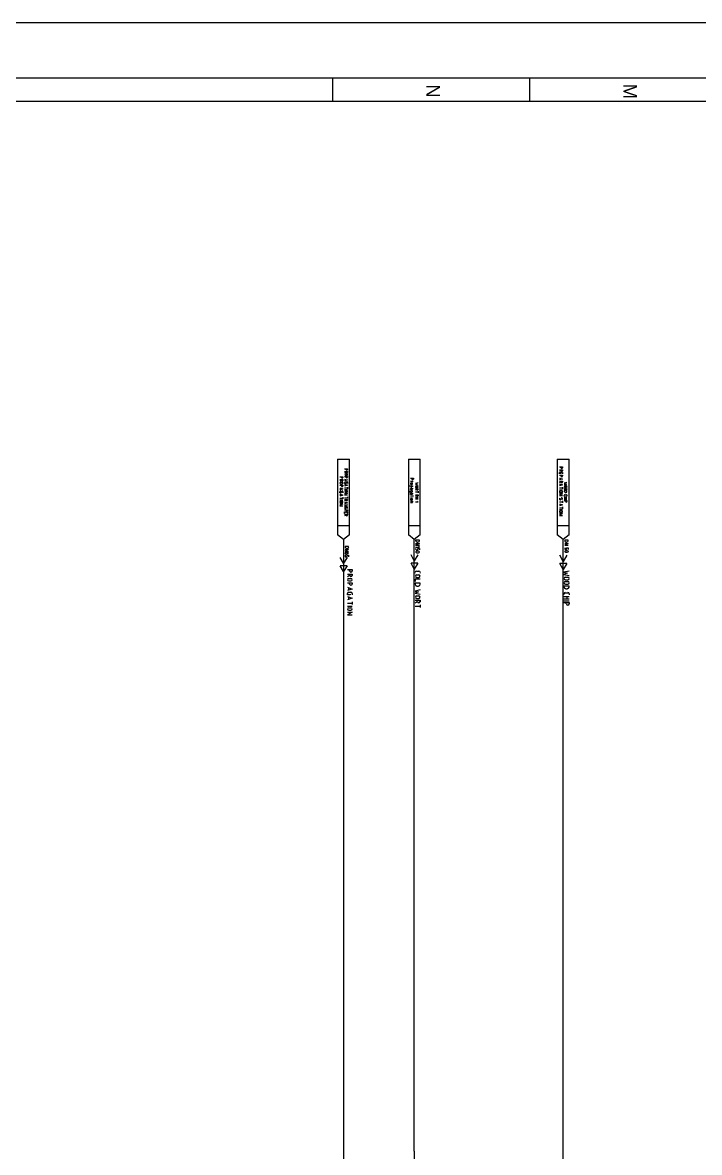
# Model space of a CAD drawing. Header units: millimetres. Extents: x 0 to 33.1, y 1.5 to 45.3.
# Drawn here: x 4.92 to 9.81, y 37.14 to 45.3 of the extents above; entities that cross this region are included whole.
import ezdxf

# ---------------------------------------------------------------- set-up
doc = ezdxf.new("R2010")
doc.units = ezdxf.units.MM
doc.header["$MEASUREMENT"] = 0
doc.layers.get('0').update_dxf_attribs({"linetype": 'CONTINUOUS'})

msp = doc.modelspace()

# ---------------------------------------------------------------- linework, layer by layer
at = {"color": 0, "linetype": 'Continuous'}
for p, q in [((0.027778, 45.3028), (33.0728, 45.3028)), ((0.141114, 44.9044), (32.9594, 44.9044)), ((7.15776, 44.7344), (7.15776, 44.9044)), ((8.58111, 44.7344), (8.58111, 44.9044)), ((0.311089, 44.7344), (32.7894, 44.7344)), ((7.19276, 42.1478), (7.27946, 42.1478)), ((7.19276, 42.1478), (7.19276, 41.6011)), ((7.27946, 41.6011), (7.27946, 42.1478)), ((7.70443, 42.1478), (7.78944, 42.1478)), ((7.70443, 42.1478), (7.70443, 41.6011)), ((7.78944, 41.6011), (7.78944, 42.1478)), ((8.77946, 42.1478), (8.86442, 42.1478)), ((8.77946, 42.1478), (8.77946, 41.6011)), ((8.86442, 41.6011), (8.86442, 42.1478)), ((7.24278, 42.0778), (7.26281, 42.0778)), ((7.24278, 42.0594), (7.26281, 42.0594)), ((7.25276, 42.0528), (7.24278, 42.0478)), ((7.25276, 42.0728), (7.25276, 42.0778)), ((7.25276, 42.0544), (7.25276, 42.0594)), ((7.26281, 42.0778), (7.26281, 42.0728)), ((7.26281, 42.0594), (7.26281, 42.0544)), ((8.79443, 42.0928), (8.81614, 42.0928)), ((8.79443, 42.0711), (8.81614, 42.0711)), ((8.80447, 42.0644), (8.79443, 42.0594)), ((8.79443, 42.0411), (8.79443, 42.0511)), ((8.79443, 42.0511), (8.81614, 42.0511)), ((8.80447, 42.0861), (8.80447, 42.0928)), ((8.80447, 42.0711), (8.80447, 42.0644)), ((8.8061, 42.0428), (8.8061, 42.0511)), ((8.81614, 42.0928), (8.81614, 42.0861)), ((8.81614, 42.0711), (8.81614, 42.0644)), ((8.81614, 42.0511), (8.81614, 42.0411)), ((7.20779, 42.0211), (7.23112, 42.0211)), ((7.20779, 42.0011), (7.23112, 42.0011)), ((7.21778, 41.9928), (7.20779, 41.9878)), ((7.21446, 41.9811), (7.22444, 41.9811)), ((7.21778, 42.0161), (7.21778, 42.0211)), ((7.21778, 41.9944), (7.21778, 42.0011)), ((7.23112, 42.0211), (7.23112, 42.0161)), ((7.23112, 42.0011), (7.23112, 41.9944)), ((7.24278, 42.0228), (7.26281, 42.0228)), ((7.24278, 42.0044), (7.26281, 41.9978)), ((7.26281, 41.9978), (7.24278, 41.9911)), ((7.24278, 41.9728), (7.24278, 41.9794)), ((7.25444, 41.9728), (7.24278, 41.9728)), ((7.24946, 42.0411), (7.25776, 42.0411)), ((7.25776, 42.0294), (7.24946, 42.0294)), ((7.24946, 41.9928), (7.24946, 42.0028)), ((7.24946, 41.9844), (7.25776, 41.9844)), ((7.25276, 42.0178), (7.25276, 42.0228)), ((7.25444, 41.9761), (7.25444, 41.9728)), ((7.26281, 42.0228), (7.26281, 42.0178)), ((7.26281, 41.9794), (7.26281, 41.9728)), ((7.71778, 42.0094), (7.7411, 42.0094)), ((7.71778, 41.9894), (7.73443, 41.9894)), ((7.72276, 41.9744), (7.72775, 41.9744)), ((7.72775, 42.0044), (7.72775, 42.0094)), ((7.73443, 41.9828), (7.73112, 41.9828)), ((7.73443, 41.9894), (7.73443, 41.9828)), ((7.7411, 42.0094), (7.7411, 42.0044)), ((7.77447, 41.9778), (7.75444, 41.9728)), ((7.75444, 41.9728), (7.76779, 41.9678)), ((8.79443, 42.0328), (8.81614, 42.0328)), ((8.79443, 42.0128), (8.81614, 42.0044)), ((8.81614, 42.0044), (8.79443, 41.9978)), ((8.79443, 41.9894), (8.81614, 41.9894)), ((8.80447, 41.9828), (8.79443, 41.9761)), ((8.79443, 41.9694), (8.81614, 41.9611)), ((8.79943, 41.9994), (8.79943, 42.0111)), ((8.80447, 42.0261), (8.80447, 42.0328)), ((8.80447, 41.9894), (8.80447, 41.9828)), ((8.81614, 42.0328), (8.81614, 42.0261)), ((8.81614, 41.9894), (8.81614, 41.9828)), ((8.84944, 41.9794), (8.82943, 41.9744)), ((8.82943, 41.9744), (8.84278, 41.9694)), ((8.84278, 41.9694), (8.82943, 41.9644)), ((7.20779, 41.9594), (7.23112, 41.9594)), ((7.20779, 41.9394), (7.23112, 41.9328)), ((7.23112, 41.9328), (7.20779, 41.9244)), ((7.20779, 41.9044), (7.20779, 41.9111)), ((7.22114, 41.9044), (7.20779, 41.9044)), ((7.20779, 41.8961), (7.23112, 41.8878)), ((7.23112, 41.8878), (7.20779, 41.8811)), ((7.22444, 41.9678), (7.21446, 41.9678)), ((7.21446, 41.9261), (7.21446, 41.9378)), ((7.21446, 41.9161), (7.22444, 41.9161)), ((7.21446, 41.8828), (7.21446, 41.8944)), ((7.21778, 41.9544), (7.21778, 41.9594)), ((7.22114, 41.9078), (7.22114, 41.9044)), ((7.23112, 41.9594), (7.23112, 41.9544)), ((7.23112, 41.9111), (7.23112, 41.9044)), ((7.24278, 41.9661), (7.26281, 41.9594)), ((7.26281, 41.9594), (7.24278, 41.9528)), ((7.24278, 41.9394), (7.26281, 41.9394)), ((7.24278, 41.9278), (7.26281, 41.9278)), ((7.24278, 41.9028), (7.26281, 41.9028)), ((7.26281, 41.9028), (7.24278, 41.8911)), ((7.24278, 41.8911), (7.26281, 41.8911)), ((7.24946, 41.9544), (7.24946, 41.9644)), ((7.24946, 41.9211), (7.25776, 41.9211)), ((7.25776, 41.9094), (7.24946, 41.9094)), ((7.26281, 41.9461), (7.26281, 41.9344)), ((7.7111, 41.9561), (7.73443, 41.9561)), ((7.7111, 41.9194), (7.7111, 41.9144)), ((7.71446, 41.9111), (7.73443, 41.9111)), ((7.71778, 41.9511), (7.71778, 41.9561)), ((7.71778, 41.9278), (7.71778, 41.9344)), ((7.72944, 41.9278), (7.71778, 41.9278)), ((7.71778, 41.9161), (7.71778, 41.9111)), ((7.71778, 41.8928), (7.71778, 41.8994)), ((7.72944, 41.8928), (7.71778, 41.8928)), ((7.72775, 41.9644), (7.72276, 41.9644)), ((7.72944, 41.9461), (7.72276, 41.9461)), ((7.72944, 41.9211), (7.72276, 41.9211)), ((7.72613, 41.9344), (7.72613, 41.9278)), ((7.72613, 41.8994), (7.72613, 41.8928)), ((7.73443, 41.9561), (7.73443, 41.9511)), ((7.73443, 41.9378), (7.73443, 41.9328)), ((7.73443, 41.9111), (7.73443, 41.9161)), ((7.73443, 41.9011), (7.73443, 41.8961)), ((7.76779, 41.9678), (7.75444, 41.9644)), ((7.75444, 41.9644), (7.77447, 41.9594)), ((7.75444, 41.9344), (7.77447, 41.9344)), ((7.76281, 41.9278), (7.75444, 41.9228)), ((7.75444, 41.9111), (7.77447, 41.9111)), ((7.75444, 41.8894), (7.77447, 41.8894)), ((7.75944, 41.9528), (7.76779, 41.9528)), ((7.76779, 41.9411), (7.75944, 41.9411)), ((7.76281, 41.9294), (7.76281, 41.9344)), ((7.76281, 41.8894), (7.76281, 41.8828)), ((7.77447, 41.9344), (7.77447, 41.9294)), ((7.77447, 41.9161), (7.77447, 41.9044)), ((7.77447, 41.8894), (7.77447, 41.8828)), ((8.81614, 41.9611), (8.79443, 41.9544)), ((8.79443, 41.9394), (8.81614, 41.9394)), ((8.79443, 41.9261), (8.81614, 41.9261)), ((8.79443, 41.8978), (8.81614, 41.8978)), ((8.81614, 41.8978), (8.79443, 41.8844)), ((8.79943, 41.9561), (8.79943, 41.9678)), ((8.79943, 41.9178), (8.81108, 41.9178)), ((8.81108, 41.9044), (8.79943, 41.9044)), ((8.81614, 41.9461), (8.81614, 41.9328)), ((8.82943, 41.9644), (8.84944, 41.9611)), ((8.82943, 41.9178), (8.82943, 41.9128)), ((8.84944, 41.9178), (8.82943, 41.9178)), ((8.83442, 41.9544), (8.84446, 41.9544)), ((8.84446, 41.9428), (8.83442, 41.9428)), ((8.83442, 41.9361), (8.84446, 41.9361)), ((8.84446, 41.9244), (8.83442, 41.9244)), ((8.83442, 41.8894), (8.84446, 41.8894)), ((8.8361, 41.9061), (8.84278, 41.9061)), ((8.84944, 41.9128), (8.84944, 41.9178)), ((7.20779, 41.8661), (7.23112, 41.8661)), ((7.20779, 41.8528), (7.23112, 41.8528)), ((7.20779, 41.8244), (7.23112, 41.8244)), ((7.23112, 41.8244), (7.20779, 41.8111)), ((7.20779, 41.8111), (7.23112, 41.8111)), ((7.21446, 41.8444), (7.22444, 41.8444)), ((7.22444, 41.8328), (7.21446, 41.8328)), ((7.23112, 41.8728), (7.23112, 41.8611)), ((7.24278, 41.8694), (7.26281, 41.8694)), ((7.24278, 41.8561), (7.26281, 41.8561)), ((7.25276, 41.8494), (7.24278, 41.8461)), ((7.24278, 41.8394), (7.26281, 41.8311)), ((7.26281, 41.8311), (7.24278, 41.8244)), ((7.24278, 41.8178), (7.26281, 41.8178)), ((7.26281, 41.8178), (7.24278, 41.8061)), ((7.24278, 41.8061), (7.26281, 41.8061)), ((7.24946, 41.8278), (7.24946, 41.8361)), ((7.25276, 41.8511), (7.25276, 41.8561)), ((7.26281, 41.8744), (7.26281, 41.8644)), ((7.26281, 41.8561), (7.26281, 41.8511)), ((7.71778, 41.8828), (7.7411, 41.8828)), ((7.71778, 41.8694), (7.73443, 41.8694)), ((7.71778, 41.8444), (7.73443, 41.8444)), ((7.72944, 41.8328), (7.71778, 41.8328)), ((7.72276, 41.8611), (7.72775, 41.8611)), ((7.72775, 41.8511), (7.72276, 41.8511)), ((7.73443, 41.8844), (7.73443, 41.8778)), ((7.73443, 41.8444), (7.73443, 41.8378)), ((7.73942, 41.8694), (7.7411, 41.8694)), ((7.76281, 41.8828), (7.75444, 41.8778)), ((7.75444, 41.8711), (7.77447, 41.8711)), ((7.77447, 41.8594), (7.75444, 41.8594)), ((7.75444, 41.8394), (7.77447, 41.8394)), ((7.76443, 41.8711), (7.76443, 41.8594)), ((7.77447, 41.8394), (7.76942, 41.8428)), ((8.79443, 41.8844), (8.81614, 41.8844)), ((8.79443, 41.8394), (8.81614, 41.8394)), ((8.79443, 41.8261), (8.81614, 41.8178)), ((8.81614, 41.8178), (8.79443, 41.8111)), ((8.79943, 41.8128), (8.79943, 41.8228)), ((8.80778, 41.8644), (8.80279, 41.8561)), ((8.81614, 41.8461), (8.81614, 41.8328)), ((8.82943, 41.8811), (8.82943, 41.8844)), ((8.82943, 41.8744), (8.84944, 41.8744)), ((8.84944, 41.8628), (8.82943, 41.8628)), ((8.82943, 41.8561), (8.84944, 41.8561)), ((8.82943, 41.8494), (8.84944, 41.8494)), ((8.83778, 41.8428), (8.83778, 41.8494)), ((8.8411, 41.8744), (8.8411, 41.8628)), ((8.84944, 41.8844), (8.84944, 41.8811)), ((8.84944, 41.8494), (8.84944, 41.8428)), ((7.24278, 41.7811), (7.26281, 41.7811)), ((7.24278, 41.7561), (7.24278, 41.7661)), ((7.24278, 41.7661), (7.26281, 41.7661)), ((7.24278, 41.7494), (7.26281, 41.7494)), ((7.25276, 41.7428), (7.24278, 41.7378)), ((7.25444, 41.7978), (7.25108, 41.7911)), ((7.25276, 41.7444), (7.25276, 41.7494)), ((7.25444, 41.7811), (7.25444, 41.7728)), ((7.25444, 41.7594), (7.25444, 41.7661)), ((7.26281, 41.7811), (7.26281, 41.7728)), ((7.26281, 41.7661), (7.26281, 41.7561)), ((7.26281, 41.7494), (7.26281, 41.7444)), ((8.79443, 41.7961), (8.81614, 41.7961)), ((8.79443, 41.7828), (8.81614, 41.7828)), ((8.79443, 41.7544), (8.81614, 41.7544)), ((8.81614, 41.7544), (8.79443, 41.7411)), ((8.79443, 41.7411), (8.81614, 41.7411)), ((8.79943, 41.7744), (8.81108, 41.7744)), ((8.81108, 41.7611), (8.79943, 41.7611)), ((8.81614, 41.8028), (8.81614, 41.7894)), ((7.19276, 41.6694), (7.27946, 41.6694)), ((7.70443, 41.6694), (7.78944, 41.6694)), ((8.77946, 41.6694), (8.86442, 41.6694)), ((7.23611, 41.5661), (7.19276, 41.6011)), ((7.27946, 41.6011), (7.23611, 41.5661)), ((7.7461, 41.5661), (7.70443, 41.6011)), ((7.78944, 41.6011), (7.7461, 41.5661)), ((7.75612, 41.5628), (7.75612, 41.5561)), ((7.78276, 41.5628), (7.75612, 41.5628)), ((7.75612, 41.5628), (7.75612, 41.5561)), ((7.78276, 41.5628), (7.75612, 41.5628)), ((7.78276, 41.5561), (7.78276, 41.5628)), ((7.78276, 41.5561), (7.78276, 41.5628)), ((8.82275, 41.5661), (8.77946, 41.6011)), ((8.86442, 41.6011), (8.82275, 41.5661)), ((8.83279, 41.5628), (8.83279, 41.5561)), ((8.85781, 41.5628), (8.83279, 41.5628)), ((8.85781, 41.5561), (8.85781, 41.5628)), ((7.2461, 41.5178), (7.2461, 41.5111)), ((7.27111, 41.5178), (7.2461, 41.5178)), ((7.2461, 41.4944), (7.27111, 41.4944)), ((7.27111, 41.4944), (7.2461, 41.4811)), ((7.2461, 41.4811), (7.27111, 41.4811)), ((7.25444, 41.5028), (7.26443, 41.5028)), ((7.27111, 41.5111), (7.27111, 41.5178)), ((7.75612, 41.5394), (7.78276, 41.5394)), ((7.78276, 41.5394), (7.75612, 41.5261)), ((7.75612, 41.5394), (7.78276, 41.5394)), ((7.78276, 41.5394), (7.75612, 41.5261)), ((7.75612, 41.5261), (7.78276, 41.5261)), ((7.75612, 41.5261), (7.78276, 41.5261)), ((7.75612, 41.5111), (7.78276, 41.5111)), ((7.75612, 41.5111), (7.78276, 41.5111)), ((7.75612, 41.5028), (7.75612, 41.4961)), ((7.75612, 41.5028), (7.75612, 41.4961)), ((7.76281, 41.4911), (7.76611, 41.4911)), ((7.76281, 41.4911), (7.76611, 41.4911)), ((7.76443, 41.5478), (7.77447, 41.5478)), ((7.76443, 41.5478), (7.77447, 41.5478)), ((7.77111, 41.4961), (7.77111, 41.5028)), ((7.77111, 41.5028), (7.78276, 41.5028)), ((7.77111, 41.4961), (7.77111, 41.5028)), ((7.77111, 41.5028), (7.78276, 41.5028)), ((7.78276, 41.5111), (7.7761, 41.5161)), ((7.78276, 41.5111), (7.7761, 41.5161)), ((7.78276, 41.5028), (7.78276, 41.4928)), ((7.78276, 41.5028), (7.78276, 41.4928)), ((8.83279, 41.5394), (8.85781, 41.5394)), ((8.85781, 41.5394), (8.83279, 41.5261)), ((8.83279, 41.5261), (8.85781, 41.5261)), ((8.83279, 41.5061), (8.83279, 41.4994)), ((8.83778, 41.4944), (8.8411, 41.4944)), ((8.83946, 41.5478), (8.84944, 41.5478)), ((8.84614, 41.4994), (8.84614, 41.5061)), ((8.84614, 41.5061), (8.85781, 41.5061)), ((8.85781, 41.5061), (8.85781, 41.4961)), ((7.23611, 41.3961), (7.2111, 41.4378)), ((7.26113, 41.4378), (7.23611, 41.3961)), ((7.2461, 41.4528), (7.2461, 41.4461)), ((7.26113, 41.4728), (7.25108, 41.4728)), ((7.25108, 41.4611), (7.25444, 41.4611)), ((7.25108, 41.4411), (7.25444, 41.4411)), ((7.26113, 41.4661), (7.26113, 41.4728)), ((7.26113, 41.4461), (7.26113, 41.4528)), ((7.26113, 41.4528), (7.27111, 41.4528)), ((7.27111, 41.4528), (7.27111, 41.4428)), ((7.7461, 41.4128), (7.72276, 41.4561)), ((7.7461, 41.4128), (7.72276, 41.4561)), ((7.77111, 41.4561), (7.7461, 41.4128)), ((7.77111, 41.4561), (7.7461, 41.4128)), ((8.82275, 41.4094), (8.79779, 41.4528)), ((8.84776, 41.4528), (8.82275, 41.4094)), ((7.23611, 41.3361), (7.2111, 41.3778)), ((7.26113, 41.3778), (7.2111, 41.3778)), ((7.26113, 41.3778), (7.23611, 41.3361)), ((7.26281, 41.3494), (7.29779, 41.3494)), ((7.26281, 41.3178), (7.29779, 41.3178)), ((7.27778, 41.3394), (7.27778, 41.3494)), ((7.27778, 41.3078), (7.27778, 41.3178)), ((7.29779, 41.3494), (7.29779, 41.3394)), ((7.29779, 41.3178), (7.29779, 41.3078)), ((7.7461, 41.3528), (7.72276, 41.3961)), ((7.77111, 41.3961), (7.72276, 41.3961)), ((7.7461, 41.3528), (7.72276, 41.3961)), ((7.77111, 41.3961), (7.72276, 41.3961)), ((7.77111, 41.3961), (7.7461, 41.3528)), ((7.77111, 41.3961), (7.7461, 41.3528)), ((7.75276, 41.3228), (7.75276, 41.3294)), ((7.76113, 41.3378), (7.77946, 41.3378)), ((7.78776, 41.3294), (7.78776, 41.3228)), ((8.82275, 41.3494), (8.79779, 41.3928)), ((8.84776, 41.3928), (8.79779, 41.3928)), ((8.84776, 41.3928), (8.82275, 41.3494)), ((8.86442, 41.3378), (8.82781, 41.3311)), ((8.82781, 41.3311), (8.85113, 41.3228)), ((8.85113, 41.3228), (8.82781, 41.3144)), ((7.27778, 41.3061), (7.26281, 41.2978)), ((7.26281, 41.2544), (7.29779, 41.2544)), ((7.27279, 41.2861), (7.28776, 41.2861)), ((7.28776, 41.2661), (7.27279, 41.2661)), ((7.27778, 41.2444), (7.27778, 41.2544)), ((7.29779, 41.2544), (7.29779, 41.2444)), ((7.78776, 41.2794), (7.75276, 41.2794)), ((7.75276, 41.2794), (7.75276, 41.2628)), ((7.75276, 41.2511), (7.75276, 41.2428)), ((7.78776, 41.2511), (7.75276, 41.2511)), ((7.76281, 41.3111), (7.77778, 41.3111)), ((7.77778, 41.2911), (7.76281, 41.2911)), ((7.78776, 41.2428), (7.78776, 41.2511)), ((8.82781, 41.3144), (8.86442, 41.3061)), ((8.83778, 41.2944), (8.85444, 41.2944)), ((8.85444, 41.2744), (8.83778, 41.2744)), ((8.83778, 41.2628), (8.85444, 41.2628)), ((8.85444, 41.2428), (8.83778, 41.2428)), ((7.26281, 41.2228), (7.29779, 41.2094)), ((7.29779, 41.2094), (7.26281, 41.1978)), ((7.26281, 41.1661), (7.26281, 41.1761)), ((7.28276, 41.1661), (7.26281, 41.1661)), ((7.26281, 41.1544), (7.29779, 41.1428)), ((7.27279, 41.2011), (7.27279, 41.2178)), ((7.27279, 41.1861), (7.28776, 41.1861)), ((7.28276, 41.1728), (7.28276, 41.1661)), ((7.29779, 41.1761), (7.29779, 41.1661)), ((7.78776, 41.2028), (7.75276, 41.1944)), ((7.75276, 41.1944), (7.7761, 41.1878)), ((7.7761, 41.1878), (7.75276, 41.1794)), ((7.75276, 41.1794), (7.78776, 41.1711)), ((7.76281, 41.2311), (7.77778, 41.2311)), ((7.76281, 41.1594), (7.77778, 41.1594)), ((8.82781, 41.2311), (8.82781, 41.2228)), ((8.86442, 41.2311), (8.82781, 41.2311)), ((8.82781, 41.1678), (8.82781, 41.1744)), ((8.82781, 41.1544), (8.86442, 41.1544)), ((8.8361, 41.1828), (8.85444, 41.1828)), ((8.83946, 41.2111), (8.85275, 41.2111)), ((8.84776, 41.1544), (8.84776, 41.1361)), ((8.86442, 41.2228), (8.86442, 41.2311)), ((8.86442, 41.1744), (8.86442, 41.1678)), ((7.29779, 41.1428), (7.26281, 41.1311)), ((7.26281, 41.1078), (7.29779, 41.1078)), ((7.26281, 41.0861), (7.29779, 41.0861)), ((7.27279, 41.1344), (7.27279, 41.1511)), ((7.27279, 41.0744), (7.28776, 41.0744)), ((7.29779, 41.1178), (7.29779, 41.0978)), ((7.75276, 41.1278), (7.78776, 41.1278)), ((7.77778, 41.1394), (7.76281, 41.1394)), ((7.76779, 41.1178), (7.76779, 41.1278)), ((7.78776, 41.1278), (7.78776, 41.1178)), ((8.86442, 41.1361), (8.82781, 41.1361)), ((8.82781, 41.1228), (8.86442, 41.1228)), ((8.82781, 41.1111), (8.86442, 41.1111)), ((8.84446, 41.1011), (8.84446, 41.1111)), ((8.86442, 41.1111), (8.86442, 41.1011)), ((7.26281, 41.0428), (7.29779, 41.0428)), ((7.29779, 41.0428), (7.26281, 41.0228)), ((7.26281, 41.0228), (7.29779, 41.0228)), ((7.28776, 41.0544), (7.27279, 41.0544))]:
    msp.add_line(p, q, dxfattribs=at)
at = {"color": 7, "linetype": 'Continuous'}
for p, q in [((7.23611, 41.5661), (7.23611, 36.0961)), ((8.82275, 36.4161), (8.82275, 41.5661))]:
    msp.add_line(p, q, dxfattribs=at)
at = {"color": 52, "linetype": 'Continuous'}
for p, q in [((7.7461, 37.1478), (7.7461, 41.5661)), ((7.76779, 41.1161), (7.75276, 41.1078)), ((7.75276, 41.0861), (7.78776, 41.0861)), ((7.78776, 41.0961), (7.78776, 41.0761)), ((7.7461, 37.1478), (7.7461, 35.9244))]:
    msp.add_line(p, q, dxfattribs=at)
at = {"color": 0, "linetype": 'Continuous'}
for points in [[(7.25276, 42.0736), (7.25276, 42.0704), (7.25538, 42.0678), (7.25862, 42.0678)], [(7.25276, 42.0553), (7.25276, 42.0521), (7.25538, 42.0494), (7.25862, 42.0494)], [(7.25862, 42.0678), (7.26183, 42.0678), (7.26443, 42.0704), (7.26443, 42.0736)], [(7.25862, 42.0494), (7.26183, 42.0494), (7.26443, 42.0521), (7.26443, 42.0553)], [(8.8061, 42.0869), (8.8061, 42.0838), (8.80871, 42.0811), (8.81196, 42.0811)], [(8.8061, 42.0653), (8.8061, 42.0621), (8.80871, 42.0594), (8.81196, 42.0594)], [(8.81196, 42.0811), (8.81515, 42.0811), (8.81776, 42.0838), (8.81776, 42.0869)], [(8.81196, 42.0594), (8.81515, 42.0594), (8.81776, 42.0621), (8.81776, 42.0653)], [(7.21528, 41.9811), (7.21208, 41.9811), (7.20942, 41.9785), (7.20942, 41.9753)], [(7.20942, 41.9753), (7.20942, 41.9721), (7.21208, 41.9694), (7.21528, 41.9694)], [(7.21946, 42.0169), (7.21946, 42.0138), (7.22206, 42.0111), (7.22526, 42.0111)], [(7.21946, 41.9953), (7.21946, 41.9921), (7.22206, 41.9894), (7.22526, 41.9894)], [(7.22526, 42.0111), (7.22851, 42.0111), (7.23112, 42.0138), (7.23112, 42.0169)], [(7.22526, 41.9894), (7.22851, 41.9894), (7.23112, 41.9921), (7.23112, 41.9953)], [(7.23112, 41.9753), (7.23112, 41.9785), (7.22851, 41.9811), (7.22526, 41.9811)], [(7.22526, 41.9694), (7.22851, 41.9694), (7.23112, 41.9721), (7.23112, 41.9753)], [(7.25028, 42.0428), (7.24707, 42.0428), (7.24447, 42.0401), (7.24447, 42.0369)], [(7.24447, 42.0369), (7.24447, 42.0337), (7.24707, 42.0311), (7.25028, 42.0311)], [(7.25028, 41.9861), (7.24707, 41.9861), (7.24447, 41.9835), (7.24447, 41.9803)], [(7.25276, 42.0186), (7.25276, 42.0154), (7.25538, 42.0128), (7.25862, 42.0128)], [(7.26443, 42.0369), (7.26443, 42.0401), (7.26183, 42.0428), (7.25862, 42.0428)], [(7.25862, 42.0311), (7.26183, 42.0311), (7.26443, 42.0337), (7.26443, 42.0369)], [(7.25862, 42.0128), (7.26183, 42.0128), (7.26443, 42.0154), (7.26443, 42.0186)], [(7.26443, 41.9803), (7.26443, 41.9835), (7.26183, 41.9861), (7.25862, 41.9861)], [(7.72364, 41.9761), (7.72038, 41.9761), (7.71778, 41.9735), (7.71778, 41.9703)], [(7.71778, 41.9703), (7.71778, 41.9671), (7.72038, 41.9644), (7.72364, 41.9644)], [(7.73443, 41.9703), (7.73443, 41.9735), (7.73182, 41.9761), (7.72863, 41.9761)], [(7.72863, 41.9644), (7.73182, 41.9644), (7.73443, 41.9671), (7.73443, 41.9703)], [(7.72944, 42.0053), (7.72944, 42.0021), (7.73204, 41.9994), (7.73529, 41.9994)], [(7.73529, 41.9994), (7.7385, 41.9994), (7.7411, 42.0021), (7.7411, 42.0053)], [(8.8061, 42.0269), (8.8061, 42.0237), (8.80871, 42.0211), (8.81196, 42.0211)], [(8.8061, 41.9836), (8.8061, 41.9804), (8.80871, 41.9778), (8.81196, 41.9778)], [(8.81196, 42.0211), (8.81515, 42.0211), (8.81776, 42.0237), (8.81776, 42.0269)], [(8.81196, 41.9778), (8.81515, 41.9778), (8.81776, 41.9804), (8.81776, 41.9836)], [(7.21528, 41.9178), (7.21208, 41.9178), (7.20942, 41.9151), (7.20942, 41.9119)], [(7.21946, 41.9553), (7.21946, 41.9521), (7.22206, 41.9494), (7.22526, 41.9494)], [(7.22526, 41.9494), (7.22851, 41.9494), (7.23112, 41.9521), (7.23112, 41.9553)], [(7.23112, 41.9119), (7.23112, 41.9151), (7.22851, 41.9178), (7.22526, 41.9178)], [(7.25028, 41.9211), (7.24707, 41.9211), (7.24447, 41.9185), (7.24447, 41.9153)], [(7.24447, 41.9153), (7.24447, 41.9121), (7.24707, 41.9094), (7.25028, 41.9094)], [(7.26443, 41.9153), (7.26443, 41.9185), (7.26183, 41.9211), (7.25862, 41.9211)], [(7.25862, 41.9094), (7.26183, 41.9094), (7.26443, 41.9121), (7.26443, 41.9153)], [(7.7111, 41.9153), (7.7111, 41.9129), (7.713, 41.9111), (7.71528, 41.9111)], [(7.71946, 41.9519), (7.71946, 41.9497), (7.72131, 41.9478), (7.72364, 41.9478)], [(7.72364, 41.9394), (7.72131, 41.9394), (7.71946, 41.9375), (7.71946, 41.9353)], [(7.72364, 41.9211), (7.72131, 41.9211), (7.71946, 41.9192), (7.71946, 41.9169)], [(7.72364, 41.9044), (7.72131, 41.9044), (7.71946, 41.9025), (7.71946, 41.9003)], [(7.72775, 41.9353), (7.72775, 41.9375), (7.72592, 41.9394), (7.72364, 41.9394)], [(7.72775, 41.9003), (7.72775, 41.9025), (7.72592, 41.9044), (7.72364, 41.9044)], [(7.73025, 41.9478), (7.73258, 41.9478), (7.73443, 41.9497), (7.73443, 41.9519)], [(7.73025, 41.9294), (7.73258, 41.9294), (7.73443, 41.9313), (7.73443, 41.9336)], [(7.73443, 41.9169), (7.73443, 41.9192), (7.73258, 41.9211), (7.73025, 41.9211)], [(7.73025, 41.8928), (7.73258, 41.8928), (7.73443, 41.8946), (7.73443, 41.8969)], [(7.76025, 41.9528), (7.75706, 41.9528), (7.75444, 41.9501), (7.75444, 41.9469)], [(7.75444, 41.9469), (7.75444, 41.9437), (7.75706, 41.9411), (7.76025, 41.9411)], [(7.76281, 41.9303), (7.76281, 41.9271), (7.7654, 41.9244), (7.76861, 41.9244)], [(7.77447, 41.9469), (7.77447, 41.9501), (7.77181, 41.9528), (7.76861, 41.9528)], [(7.76861, 41.9411), (7.77181, 41.9411), (7.77447, 41.9437), (7.77447, 41.9469)], [(7.76861, 41.9244), (7.77181, 41.9244), (7.77447, 41.9271), (7.77447, 41.9303)], [(8.80029, 41.9178), (8.79704, 41.9178), (8.79443, 41.9151), (8.79443, 41.9119)], [(8.79443, 41.9119), (8.79443, 41.9087), (8.79704, 41.9061), (8.80029, 41.9061)], [(8.81776, 41.9119), (8.81776, 41.9151), (8.81515, 41.9178), (8.81196, 41.9178)], [(8.81196, 41.9061), (8.81515, 41.9061), (8.81776, 41.9087), (8.81776, 41.9119)], [(8.83529, 41.9544), (8.83203, 41.9544), (8.82943, 41.9518), (8.82943, 41.9486)], [(8.82943, 41.9486), (8.82943, 41.9454), (8.83203, 41.9428), (8.83529, 41.9428)], [(8.83529, 41.9361), (8.83203, 41.9361), (8.82943, 41.9335), (8.82943, 41.9303)], [(8.82943, 41.9303), (8.82943, 41.9271), (8.83203, 41.9244), (8.83529, 41.9244)], [(8.83529, 41.8911), (8.83203, 41.8911), (8.82943, 41.8885), (8.82943, 41.8853)], [(8.83111, 41.9136), (8.83111, 41.9104), (8.83371, 41.9078), (8.83697, 41.9078)], [(8.84358, 41.9078), (8.84685, 41.9078), (8.84944, 41.9104), (8.84944, 41.9136)], [(8.85113, 41.9486), (8.85113, 41.9518), (8.84853, 41.9544), (8.84526, 41.9544)], [(8.84526, 41.9428), (8.84853, 41.9428), (8.85113, 41.9454), (8.85113, 41.9486)], [(8.85113, 41.9303), (8.85113, 41.9335), (8.84853, 41.9361), (8.84526, 41.9361)], [(8.84526, 41.9244), (8.84853, 41.9244), (8.85113, 41.9271), (8.85113, 41.9303)], [(8.85113, 41.8853), (8.85113, 41.8885), (8.84853, 41.8911), (8.84526, 41.8911)], [(7.21528, 41.8444), (7.21208, 41.8444), (7.20942, 41.8418), (7.20942, 41.8386)], [(7.20942, 41.8386), (7.20942, 41.8354), (7.21208, 41.8328), (7.21528, 41.8328)], [(7.23112, 41.8386), (7.23112, 41.8418), (7.22851, 41.8444), (7.22526, 41.8444)], [(7.22526, 41.8328), (7.22851, 41.8328), (7.23112, 41.8354), (7.23112, 41.8386)], [(7.25276, 41.8519), (7.25276, 41.8488), (7.25538, 41.8461), (7.25862, 41.8461)], [(7.25862, 41.8461), (7.26183, 41.8461), (7.26443, 41.8488), (7.26443, 41.8519)], [(7.72364, 41.8628), (7.72038, 41.8628), (7.71778, 41.8601), (7.71778, 41.8569)], [(7.71778, 41.8569), (7.71778, 41.8537), (7.72038, 41.8511), (7.72364, 41.8511)], [(7.73443, 41.8569), (7.73443, 41.8601), (7.73182, 41.8628), (7.72863, 41.8628)], [(7.72863, 41.8511), (7.73182, 41.8511), (7.73443, 41.8537), (7.73443, 41.8569)], [(7.73025, 41.8344), (7.73258, 41.8344), (7.73443, 41.8362), (7.73443, 41.8386)], [(7.76281, 41.8836), (7.76281, 41.8804), (7.7654, 41.8778), (7.76861, 41.8778)], [(7.76861, 41.8778), (7.77181, 41.8778), (7.77447, 41.8804), (7.77447, 41.8836)], [(8.79693, 41.8667), (8.79542, 41.8644), (8.79454, 41.8618), (8.79443, 41.8592)], [(8.79443, 41.8603), (8.79443, 41.8575), (8.79633, 41.8551), (8.79893, 41.8546)], [(8.79893, 41.8546), (8.80154, 41.8539), (8.80425, 41.8553), (8.8055, 41.8576)], [(8.81332, 41.8676), (8.81065, 41.8682), (8.80794, 41.8669), (8.80675, 41.8646)], [(8.81776, 41.8619), (8.81776, 41.8646), (8.81592, 41.8669), (8.81332, 41.8676)], [(8.81651, 41.8554), (8.81733, 41.8574), (8.81776, 41.8596), (8.81776, 41.8618)], [(8.83946, 41.8436), (8.83946, 41.8404), (8.84207, 41.8378), (8.84526, 41.8378)], [(8.84526, 41.8378), (8.84853, 41.8378), (8.85113, 41.8404), (8.85113, 41.8436)], [(7.24664, 41.8007), (7.24533, 41.7988), (7.24457, 41.7965), (7.24447, 41.7942)], [(7.24447, 41.7936), (7.24447, 41.7917), (7.24576, 41.79), (7.24767, 41.7896)], [(7.24767, 41.7896), (7.24951, 41.7892), (7.25146, 41.79), (7.25233, 41.7917)], [(7.25276, 41.7453), (7.25276, 41.7421), (7.25538, 41.7394), (7.25862, 41.7394)], [(7.26124, 41.801), (7.25939, 41.8014), (7.25743, 41.8006), (7.25657, 41.7989)], [(7.25862, 41.7394), (7.26183, 41.7394), (7.26443, 41.7421), (7.26443, 41.7453)], [(7.26443, 41.7969), (7.26443, 41.7989), (7.26313, 41.8006), (7.26124, 41.801)], [(7.26329, 41.791), (7.26406, 41.7929), (7.26443, 41.7949), (7.26443, 41.7968)], [(8.80029, 41.7744), (8.79704, 41.7744), (8.79443, 41.7718), (8.79443, 41.7686)], [(8.79443, 41.7686), (8.79443, 41.7654), (8.79704, 41.7628), (8.80029, 41.7628)], [(8.81776, 41.7686), (8.81776, 41.7718), (8.81515, 41.7744), (8.81196, 41.7744)], [(8.81196, 41.7628), (8.81515, 41.7628), (8.81776, 41.7654), (8.81776, 41.7686)], [(7.24778, 41.5119), (7.24778, 41.5078), (7.25114, 41.5044), (7.25526, 41.5044)], [(7.26531, 41.5044), (7.26942, 41.5044), (7.27279, 41.5078), (7.27279, 41.5119)], [(7.75776, 41.5569), (7.75776, 41.5528), (7.76113, 41.5494), (7.76531, 41.5494)], [(7.75776, 41.5569), (7.75776, 41.5528), (7.76113, 41.5494), (7.76531, 41.5494)], [(7.75776, 41.4969), (7.75776, 41.4938), (7.76036, 41.4911), (7.76361, 41.4911)], [(7.75776, 41.4969), (7.75776, 41.4938), (7.76036, 41.4911), (7.76361, 41.4911)], [(7.75944, 41.4803), (7.7584, 41.4794), (7.75776, 41.4782), (7.75776, 41.4769)], [(7.75944, 41.4803), (7.7584, 41.4794), (7.75776, 41.4782), (7.75776, 41.4769)], [(7.78174, 41.4799), (7.77458, 41.4838), (7.76594, 41.4838), (7.75885, 41.4799)], [(7.78174, 41.4799), (7.77458, 41.4838), (7.76594, 41.4838), (7.75885, 41.4799)], [(7.76693, 41.4911), (7.77018, 41.4911), (7.77279, 41.4938), (7.77279, 41.4969)], [(7.76693, 41.4911), (7.77018, 41.4911), (7.77279, 41.4938), (7.77279, 41.4969)], [(7.77528, 41.5494), (7.7794, 41.5494), (7.78276, 41.5528), (7.78276, 41.5569)], [(7.77528, 41.5494), (7.7794, 41.5494), (7.78276, 41.5528), (7.78276, 41.5569)], [(7.78444, 41.4769), (7.78444, 41.4782), (7.78381, 41.4794), (7.78276, 41.4803)], [(7.78444, 41.4769), (7.78444, 41.4782), (7.78381, 41.4794), (7.78276, 41.4803)], [(8.83279, 41.5569), (8.83279, 41.5528), (8.83615, 41.5494), (8.84028, 41.5494)], [(8.83279, 41.5003), (8.83279, 41.4971), (8.83539, 41.4944), (8.8386, 41.4944)], [(8.83447, 41.4836), (8.83339, 41.4829), (8.83279, 41.4817), (8.83279, 41.4803)], [(8.83279, 41.4803), (8.83279, 41.4789), (8.83339, 41.4776), (8.83447, 41.4769)], [(8.85672, 41.4832), (8.84956, 41.4871), (8.84099, 41.4871), (8.83382, 41.4832)], [(8.84196, 41.4944), (8.84517, 41.4944), (8.84776, 41.4971), (8.84776, 41.5003)], [(8.85026, 41.5494), (8.85444, 41.5494), (8.85781, 41.5528), (8.85781, 41.5569)], [(8.85943, 41.4803), (8.85943, 41.4817), (8.85883, 41.4829), (8.85775, 41.4836)], [(8.85775, 41.4769), (8.85883, 41.4776), (8.85943, 41.4789), (8.85943, 41.4803)], [(7.25196, 41.4728), (7.24869, 41.4728), (7.2461, 41.4701), (7.2461, 41.4669)], [(7.2461, 41.4669), (7.2461, 41.4637), (7.24869, 41.4611), (7.25196, 41.4611)], [(7.2461, 41.4469), (7.2461, 41.4437), (7.24869, 41.4411), (7.25196, 41.4411)], [(7.25526, 41.4411), (7.25851, 41.4411), (7.26113, 41.4437), (7.26113, 41.4469)], [(7.25612, 41.4611), (7.25797, 41.461), (7.25976, 41.4615), (7.26107, 41.4628)], [(7.27203, 41.4646), (7.27035, 41.4692), (7.266, 41.4725), (7.26107, 41.4728)], [(7.26107, 41.4628), (7.26237, 41.464), (7.26297, 41.466), (7.26275, 41.4678)], [(7.75776, 41.4769), (7.75776, 41.4757), (7.7584, 41.4744), (7.75944, 41.4736)], [(7.75776, 41.4769), (7.75776, 41.4757), (7.7584, 41.4744), (7.75944, 41.4736)], [(7.75885, 41.474), (7.76594, 41.4701), (7.77458, 41.4701), (7.78174, 41.474)], [(7.75885, 41.474), (7.76594, 41.4701), (7.77458, 41.4701), (7.78174, 41.474)], [(7.78276, 41.4736), (7.78381, 41.4744), (7.78444, 41.4757), (7.78444, 41.4769)], [(7.78276, 41.4736), (7.78381, 41.4744), (7.78444, 41.4757), (7.78444, 41.4769)], [(8.83382, 41.4774), (8.84099, 41.4735), (8.84956, 41.4735), (8.85672, 41.4774)], [(7.27946, 41.3403), (7.27946, 41.3353), (7.28353, 41.3311), (7.28863, 41.3311)], [(7.28863, 41.3311), (7.29368, 41.3311), (7.29779, 41.3353), (7.29779, 41.3403)], [(7.76193, 41.3394), (7.75689, 41.3394), (7.75276, 41.3353), (7.75276, 41.3303)], [(7.78944, 41.3303), (7.78944, 41.3353), (7.78532, 41.3394), (7.78028, 41.3394)], [(7.2736, 41.2861), (7.26856, 41.2861), (7.26443, 41.2819), (7.26443, 41.2769)], [(7.26443, 41.2769), (7.26443, 41.2718), (7.26856, 41.2678), (7.2736, 41.2678)], [(7.27946, 41.3086), (7.27946, 41.3036), (7.28353, 41.2994), (7.28863, 41.2994)], [(7.27946, 41.2453), (7.27946, 41.2403), (7.28353, 41.2361), (7.28863, 41.2361)], [(7.28863, 41.2994), (7.29368, 41.2994), (7.29779, 41.3036), (7.29779, 41.3086)], [(7.29779, 41.2769), (7.29779, 41.2819), (7.29368, 41.2861), (7.28863, 41.2861)], [(7.28863, 41.2678), (7.29368, 41.2678), (7.29779, 41.2718), (7.29779, 41.2769)], [(7.28863, 41.2361), (7.29368, 41.2361), (7.29779, 41.2403), (7.29779, 41.2453)], [(7.75276, 41.2436), (7.75276, 41.2376), (7.75765, 41.2328), (7.76361, 41.2328)], [(7.76361, 41.3111), (7.75857, 41.3111), (7.75444, 41.3071), (7.75444, 41.3019)], [(7.75444, 41.3019), (7.75444, 41.2969), (7.75857, 41.2928), (7.76361, 41.2928)], [(7.78776, 41.3019), (7.78776, 41.3071), (7.78369, 41.3111), (7.7786, 41.3111)], [(7.7786, 41.2928), (7.78369, 41.2928), (7.78776, 41.2969), (7.78776, 41.3019)], [(7.7786, 41.2328), (7.78461, 41.2328), (7.78944, 41.2376), (7.78944, 41.2436)], [(8.8386, 41.2944), (8.83356, 41.2944), (8.82943, 41.2903), (8.82943, 41.2853)], [(8.82943, 41.2853), (8.82943, 41.2803), (8.83356, 41.2761), (8.8386, 41.2761)], [(8.8386, 41.2628), (8.83356, 41.2628), (8.82943, 41.2587), (8.82943, 41.2536)], [(8.82943, 41.2536), (8.82943, 41.2485), (8.83356, 41.2444), (8.8386, 41.2444)], [(8.86442, 41.2853), (8.86442, 41.2903), (8.86035, 41.2944), (8.85525, 41.2944)], [(8.85525, 41.2761), (8.86035, 41.2761), (8.86442, 41.2803), (8.86442, 41.2853)], [(8.86442, 41.2536), (8.86442, 41.2587), (8.86035, 41.2628), (8.85525, 41.2628)], [(8.85525, 41.2444), (8.86035, 41.2444), (8.86442, 41.2485), (8.86442, 41.2536)], [(7.2736, 41.1861), (7.26856, 41.1861), (7.26443, 41.1821), (7.26443, 41.1769)], [(7.29779, 41.1769), (7.29779, 41.1821), (7.29368, 41.1861), (7.28863, 41.1861)], [(7.76361, 41.1594), (7.75857, 41.1594), (7.75444, 41.1553), (7.75444, 41.1503)], [(7.78776, 41.1503), (7.78776, 41.1553), (7.78369, 41.1594), (7.7786, 41.1594)], [(8.83697, 41.1844), (8.83188, 41.1844), (8.82781, 41.1803), (8.82781, 41.1753)], [(8.82943, 41.2236), (8.82943, 41.2176), (8.83431, 41.2128), (8.84028, 41.2128)], [(8.85363, 41.2128), (8.8596, 41.2128), (8.86442, 41.2176), (8.86442, 41.2236)], [(8.86442, 41.1753), (8.86442, 41.1803), (8.86035, 41.1844), (8.85525, 41.1844)], [(7.2736, 41.0744), (7.26856, 41.0744), (7.26443, 41.0703), (7.26443, 41.0653)], [(7.29779, 41.0653), (7.29779, 41.0703), (7.29368, 41.0744), (7.28863, 41.0744)], [(7.75444, 41.1503), (7.75444, 41.1453), (7.75857, 41.1411), (7.76361, 41.1411)], [(7.7786, 41.1411), (7.78369, 41.1411), (7.78776, 41.1453), (7.78776, 41.1503)], [(8.84614, 41.1019), (8.84614, 41.0969), (8.85021, 41.0928), (8.85525, 41.0928)], [(8.85525, 41.0928), (8.86035, 41.0928), (8.86442, 41.0969), (8.86442, 41.1019)], [(7.26443, 41.0653), (7.26443, 41.0603), (7.26856, 41.0561), (7.2736, 41.0561)], [(7.28863, 41.0561), (7.29368, 41.0561), (7.29779, 41.0603), (7.29779, 41.0653)]]:
    msp.add_open_spline(points, degree=3, dxfattribs=at)
at = {"color": 52, "linetype": 'Continuous'}
for points in [[(7.76942, 41.1186), (7.76942, 41.1136), (7.77354, 41.1094), (7.7786, 41.1094)], [(7.7786, 41.1094), (7.78369, 41.1094), (7.78776, 41.1136), (7.78776, 41.1186)]]:
    msp.add_open_spline(points, degree=3, dxfattribs=at)

# ---------------------------------------------------------------- texts
at = {"color": 0}
for s, p in [('N', (7.83278, 44.8561)), ('M', (9.25611, 44.8611))]:
    msp.add_text(s, height=0.098333, rotation=270, dxfattribs=at).set_placement(p)

doc.saveas('drawing.dxf')
